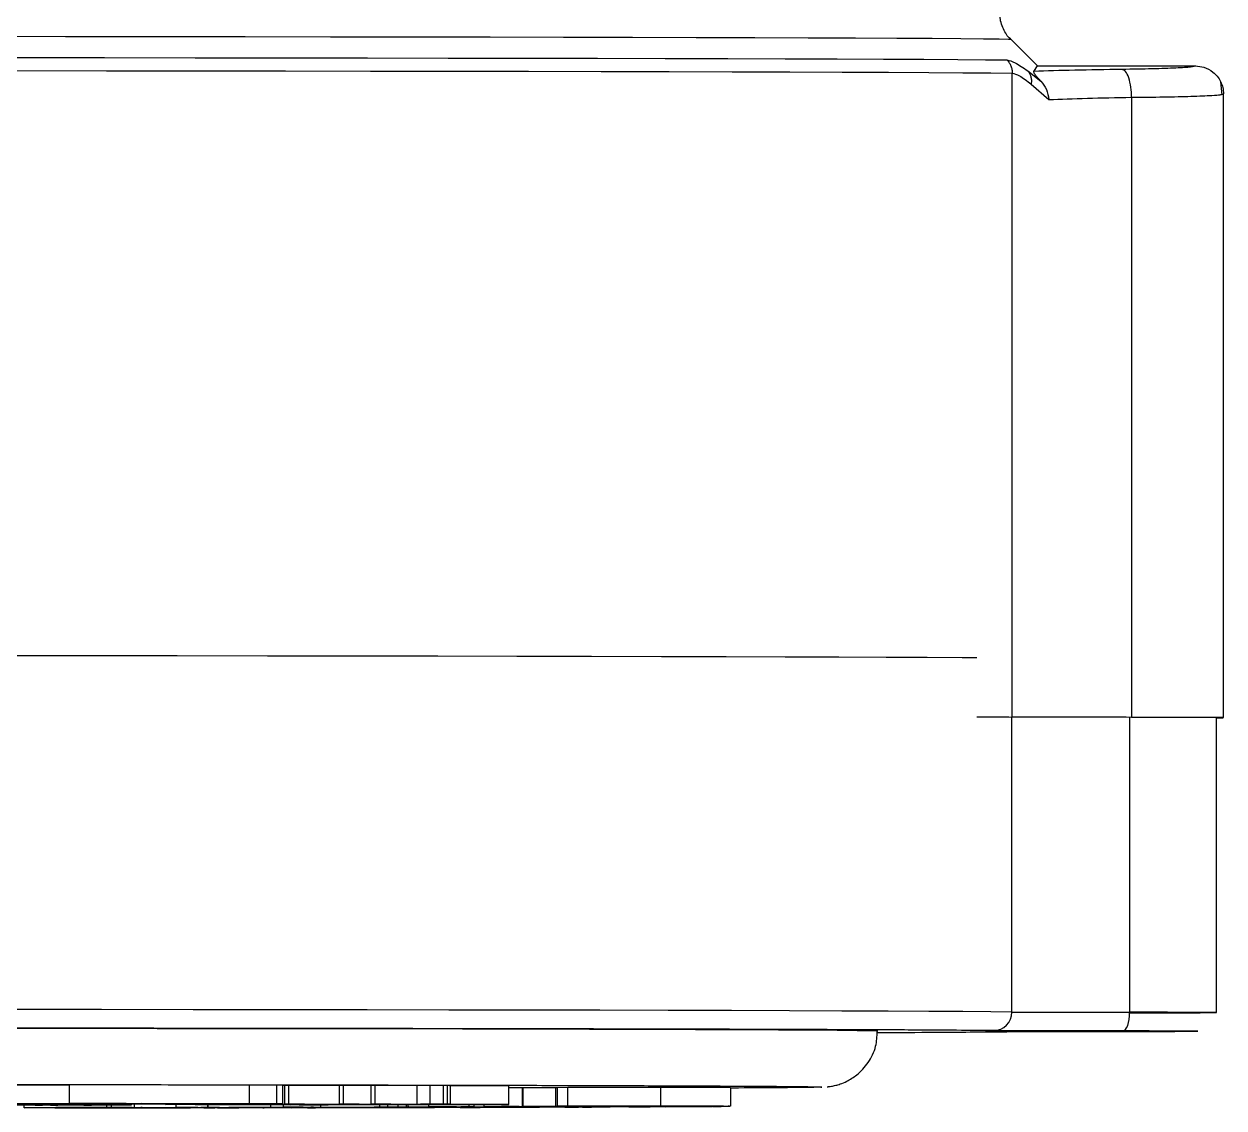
# Model space of a CAD drawing. Header units: millimetres. Extents: x 1852 to 4288, y 681 to 2404.
# Drawn here: x 2928.6 to 2993.1, y 883.9 to 942.2 of the extents above; entities that cross this region are included whole.
import ezdxf

# ---------------------------------------------------------------- set-up
doc = ezdxf.new("R2010")
doc.units = ezdxf.units.MM

msp = doc.modelspace()

# ---------------------------------------------------------------- linework, layer by layer
at = {"color": 7, "linetype": 'Continuous', "lineweight": 25}
for p, q in [((2983.027, 939.9), (2981.612, 941.315)), ((2981.68, 904.932), (2981.68, 939.518)), ((2982.512, 939.632), (2983.215, 939.087)), ((2982.839, 939.607), (2983.026, 939.901)), ((2983.026, 939.901), (2991.526, 939.901)), ((2982.702, 938.985), (2982.694, 938.926)), ((2982.694, 938.926), (2983.645, 938.095)), ((2992.947, 938.352), (2992.883, 939.042)), ((2988.091, 938.218), (2988.091, 904.916)), ((2992.912, 938.374), (2993.026, 938.4)), ((2993.026, 904.901), (2993.026, 938.404)), ((2981.658, 889.089), (2981.658, 904.932)), ((2987.981, 904.916), (2987.981, 889.073)), ((2992.649, 889.059), (2992.649, 904.901)), ((2931.027, 885.16), (2926.959, 885.167)), ((2931.038, 885.16), (2931.027, 885.16)), ((2931.027, 884.16), (2931.027, 885.16)), ((2940.7, 885.16), (2931.038, 885.175)), ((2931.038, 884.175), (2931.038, 885.175)), ((2942.159, 885.161), (2940.7, 885.16)), ((2940.7, 884.16), (2940.7, 885.16)), ((2942.493, 885.157), (2942.159, 885.161)), ((2942.159, 884.161), (2942.159, 885.161)), ((2942.493, 884.157), (2942.493, 885.157)), ((2942.605, 885.133), (2942.493, 885.133)), ((2942.81, 885.137), (2942.605, 885.135)), ((2942.605, 884.135), (2942.605, 885.135)), ((2945.541, 885.127), (2942.81, 885.137)), ((2942.81, 884.137), (2942.81, 885.137)), ((2945.746, 885.138), (2945.541, 885.136)), ((2945.541, 884.136), (2945.541, 885.136)), ((2947.244, 885.132), (2945.746, 885.138)), ((2945.746, 884.138), (2945.746, 885.138)), ((2947.449, 885.142), (2947.244, 885.14)), ((2947.244, 884.14), (2947.244, 885.14)), ((2949.702, 885.134), (2947.449, 885.142)), ((2947.449, 884.142), (2947.449, 885.142)), ((2949.702, 884.134), (2949.702, 885.134)), ((2950.385, 885.135), (2950.385, 884.135)), ((2951.338, 885.139), (2951.125, 885.139)), ((2951.125, 884.139), (2951.125, 885.139)), ((2951.338, 884.139), (2951.338, 885.139)), ((2951.495, 884.136), (2951.495, 885.136)), ((2954.628, 884.129), (2954.628, 885.129)), ((2955.345, 885.012), (2954.628, 885.008)), ((2955.404, 885.011), (2955.345, 885.012)), ((2955.345, 885.012), (2955.345, 884.012)), ((2957.159, 885.022), (2955.404, 885.012)), ((2955.404, 884.012), (2955.404, 885.012)), ((2957.251, 885.022), (2957.159, 885.022)), ((2957.159, 884.022), (2957.159, 885.022)), ((2957.804, 885.028), (2957.251, 885.023)), ((2957.251, 884.023), (2957.251, 885.023)), ((2957.804, 884.028), (2957.804, 885.028)), ((2962.791, 884.033), (2962.791, 885.033)), ((2966.554, 884.026), (2966.554, 885.026)), ((2971.397, 885.061), (2971.449, 885.059)), ((2926.959, 884.167), (2931.027, 884.16)), ((2930.783, 884.16), (2928.58, 884.163)), ((2928.59, 883.95), (2928.59, 884.089)), ((2928.59, 883.95), (2933.026, 883.956)), ((2928.744, 883.95), (2928.59, 883.95)), ((2928.971, 883.95), (2928.744, 883.95)), ((2929.191, 884.102), (2929.191, 884.101)), ((2929.349, 884.101), (2929.191, 884.101)), ((2929.191, 884.101), (2929.191, 884.101)), ((2929.191, 884.101), (2930.691, 884.101)), ((2929.191, 884.092), (2929.191, 884.101)), ((2929.191, 884.091), (2929.191, 884.092)), ((2929.191, 884.092), (2929.349, 884.092)), ((2930.402, 884.091), (2929.191, 884.091)), ((2929.349, 884.092), (2929.349, 884.101)), ((2933.23, 883.936), (2929.582, 883.95)), ((2929.586, 884.092), (2929.586, 884.1)), ((2930.007, 884.097), (2930.007, 884.1)), ((2930.586, 884.097), (2930.007, 884.097)), ((2930.612, 884.096), (2930.007, 884.096)), ((2930.007, 884.096), (2930.007, 884.092)), ((2930.164, 884.138), (2930.164, 884.161)), ((2931.369, 884.138), (2930.164, 884.138)), ((2930.244, 884.101), (2930.534, 884.101)), ((2930.244, 884.092), (2930.244, 884.096)), ((2930.244, 884.092), (2930.402, 884.092)), ((2930.306, 883.951), (2931.888, 883.945)), ((2930.402, 884.092), (2930.402, 884.096)), ((2930.402, 884.092), (2930.402, 884.091)), ((2931.778, 883.953), (2930.51, 883.952)), ((2930.586, 884.103), (2930.586, 884.097)), ((2931.481, 884.091), (2930.612, 884.096)), ((2930.691, 884.101), (2930.691, 884.103)), ((2931.007, 884.096), (2931.797, 884.092)), ((2931.027, 884.16), (2934.074, 884.169)), ((2931.182, 884.173), (2931.038, 884.175)), ((2931.038, 884.175), (2940.7, 884.16)), ((2932.218, 884.091), (2931.481, 884.091)), ((2935.135, 884.153), (2931.631, 884.158)), ((2931.797, 884.092), (2931.797, 884.102)), ((2934.921, 884.168), (2931.875, 884.159)), ((2931.875, 884.159), (2935.379, 884.154)), ((2931.888, 883.945), (2933.201, 883.946)), ((2931.955, 884.099), (2931.955, 884.102)), ((2933.354, 883.946), (2932.04, 883.944)), ((2932.04, 883.944), (2933.955, 883.937)), ((2932.06, 884.092), (2932.06, 884.102)), ((2932.06, 884.092), (2932.218, 884.092)), ((2932.218, 884.092), (2932.218, 884.101)), ((2932.218, 884.092), (2932.218, 884.091)), ((2932.291, 884.145), (2932.291, 884.157)), ((2932.291, 884.145), (2935.135, 884.153)), ((2934.074, 884.169), (2932.661, 884.172)), ((2932.756, 883.934), (2932.756, 883.938)), ((2932.756, 883.934), (2933.028, 883.935)), ((2932.909, 883.934), (2932.756, 883.934)), ((2935.982, 884.152), (2932.815, 884.142)), ((2937.526, 883.939), (2932.909, 883.934)), ((2933.026, 883.956), (2933.026, 884.09)), ((2933.026, 883.956), (2934.394, 883.953)), ((2933.028, 883.935), (2933.028, 883.937)), ((2933.292, 883.956), (2933.292, 884.091)), ((2933.292, 883.956), (2934.521, 883.958)), ((2933.475, 883.956), (2933.292, 883.956)), ((2933.398, 883.95), (2933.398, 883.956)), ((2933.55, 883.949), (2933.398, 883.95)), ((2933.398, 883.95), (2933.669, 883.95)), ((2933.73, 883.956), (2933.475, 883.956)), ((2933.669, 883.95), (2935.174, 883.944)), ((2934.394, 883.953), (2934.217, 883.952)), ((2934.356, 884.096), (2934.356, 884.147)), ((2938.727, 883.943), (2934.356, 883.956)), ((2934.394, 883.953), (2934.394, 883.956)), ((2934.521, 883.958), (2934.521, 884.147)), ((2934.521, 883.958), (2941.408, 883.951)), ((2934.567, 883.936), (2935.744, 883.938)), ((2934.902, 883.944), (2934.8, 883.944)), ((2934.939, 883.956), (2934.855, 883.955)), ((2934.855, 883.955), (2938.981, 883.943)), ((2935.174, 883.944), (2934.902, 883.944)), ((2938.425, 884.163), (2934.921, 884.168)), ((2942.716, 883.947), (2934.939, 883.956)), ((2935.174, 883.944), (2935.174, 883.953)), ((2935.379, 884.167), (2935.379, 884.154)), ((2935.379, 884.154), (2938.425, 884.163)), ((2935.744, 883.938), (2935.744, 883.952)), ((2939.938, 884.146), (2935.982, 884.152)), ((2936.189, 884.151), (2936.189, 884.129)), ((2936.189, 884.129), (2936.394, 884.131)), ((2939.272, 884.161), (2936.226, 884.152)), ((2936.226, 884.152), (2938.034, 884.15)), ((2936.394, 884.131), (2936.394, 884.151)), ((2936.394, 884.131), (2937.774, 884.126)), ((2936.752, 883.944), (2936.752, 883.949)), ((2936.752, 883.944), (2937.027, 883.944)), ((2936.768, 883.961), (2936.768, 884.128)), ((2936.768, 883.961), (2938.463, 883.964)), ((2936.951, 883.961), (2936.768, 883.961)), ((2937.29, 883.961), (2936.951, 883.961)), ((2937.027, 883.944), (2937.027, 883.948)), ((2937.027, 883.944), (2937.526, 883.939)), ((2944.508, 884.101), (2937.239, 884.126)), ((2937.526, 883.939), (2937.526, 883.946)), ((2937.774, 884.126), (2937.774, 884.149)), ((2941.493, 883.951), (2937.916, 883.961)), ((2938.034, 884.15), (2938.034, 884.158)), ((2938.034, 884.15), (2939.588, 884.15)), ((2938.17, 883.962), (2942.97, 883.947)), ((2938.272, 883.963), (2938.229, 883.963)), ((2942.322, 884.13), (2938.246, 884.125)), ((2938.246, 884.125), (2939.52, 884.12)), ((2938.251, 883.941), (2938.251, 883.944)), ((2938.251, 883.941), (2938.59, 883.942)), ((2938.436, 883.94), (2938.251, 883.941)), ((2938.465, 883.963), (2938.272, 883.963)), ((2940.131, 883.943), (2938.436, 883.94)), ((2938.463, 883.964), (2938.463, 884.122)), ((2938.463, 883.964), (2938.469, 883.964)), ((2938.469, 884.122), (2938.469, 883.964)), ((2938.469, 883.964), (2941.838, 883.971)), ((2938.59, 883.942), (2938.59, 883.943)), ((2938.981, 883.943), (2938.981, 883.951)), ((2944.105, 883.951), (2939.093, 883.963)), ((2942.493, 884.157), (2939.272, 884.161)), ((2939.52, 884.126), (2939.52, 884.12)), ((2939.52, 884.12), (2943.596, 884.125)), ((2939.588, 884.161), (2939.588, 884.15)), ((2939.588, 884.15), (2939.938, 884.146)), ((2939.607, 883.943), (2939.607, 883.95)), ((2939.607, 883.943), (2939.946, 883.944)), ((2939.709, 883.964), (2941.882, 883.959)), ((2940.853, 883.968), (2939.775, 883.966)), ((2939.938, 884.146), (2939.938, 884.16)), ((2939.946, 883.944), (2939.946, 883.95)), ((2939.946, 883.944), (2940.131, 883.943)), ((2944.066, 884.124), (2939.99, 884.118)), ((2939.99, 884.118), (2941.228, 884.114)), ((2940.131, 883.943), (2940.131, 883.95)), ((2940.7, 884.16), (2942.159, 884.161)), ((2941.228, 884.114), (2945.304, 884.12)), ((2941.228, 884.12), (2941.228, 884.114)), ((2941.408, 883.951), (2941.493, 883.951)), ((2941.408, 883.951), (2941.408, 883.951)), ((2945.777, 884.118), (2941.701, 884.113)), ((2941.701, 884.113), (2942.898, 884.108)), ((2941.838, 883.971), (2941.838, 884.11)), ((2941.838, 883.971), (2943.454, 883.969)), ((2941.882, 883.959), (2942.999, 883.961)), ((2943.209, 883.961), (2942.092, 883.959)), ((2942.092, 883.959), (2944.722, 883.953)), ((2942.159, 884.161), (2942.493, 884.157)), ((2943.596, 884.125), (2942.322, 884.13)), ((2942.515, 884.108), (2942.515, 883.971)), ((2942.515, 883.971), (2944.53, 883.976)), ((2942.742, 883.971), (2942.515, 883.971)), ((2942.605, 884.135), (2942.81, 884.137)), ((2942.7, 884.133), (2942.713, 884.13)), ((2942.713, 884.13), (2947.292, 884.114)), ((2942.97, 883.947), (2942.716, 883.947)), ((2942.954, 883.972), (2942.742, 883.971)), ((2942.81, 884.137), (2946.298, 884.125)), ((2943.03, 883.964), (2942.82, 883.965)), ((2942.82, 883.965), (2943.051, 883.965)), ((2942.898, 884.108), (2946.974, 884.114)), ((2942.898, 884.114), (2942.898, 884.108)), ((2942.97, 883.947), (2942.97, 883.954)), ((2942.999, 883.961), (2942.999, 883.965)), ((2943.051, 883.965), (2945.12, 883.961)), ((2943.454, 883.969), (2943.331, 883.968)), ((2947.092, 884.112), (2943.37, 884.107)), ((2943.37, 884.107), (2943.879, 884.105)), ((2949.017, 883.961), (2943.577, 883.972)), ((2950.015, 884.11), (2943.655, 884.132)), ((2943.808, 883.95), (2943.808, 883.952)), ((2944.018, 883.949), (2943.808, 883.95)), ((2943.808, 883.95), (2944.04, 883.95)), ((2943.879, 884.105), (2943.879, 884.107)), ((2943.879, 884.105), (2944.929, 884.104)), ((2947.948, 883.957), (2944.018, 883.949)), ((2944.04, 883.951), (2944.04, 883.95)), ((2945.304, 884.12), (2944.066, 884.124)), ((2946.614, 883.968), (2944.141, 883.973)), ((2944.156, 883.974), (2944.545, 883.975)), ((2944.929, 884.104), (2944.508, 884.101)), ((2944.53, 883.976), (2944.53, 884.101)), ((2944.889, 883.96), (2944.748, 883.96)), ((2945.12, 883.961), (2944.889, 883.96)), ((2944.929, 884.104), (2944.929, 884.109)), ((2945.12, 883.961), (2945.12, 883.969)), ((2945.35, 883.953), (2945.35, 883.968)), ((2945.35, 883.953), (2946.351, 883.954)), ((2945.541, 884.136), (2945.746, 884.138)), ((2945.746, 884.138), (2948.543, 884.128)), ((2946.974, 884.114), (2945.777, 884.118)), ((2946.298, 884.125), (2948.189, 884.127)), ((2946.351, 883.954), (2946.351, 883.966)), ((2948.189, 884.127), (2946.591, 884.133)), ((2947.395, 883.97), (2946.614, 883.968)), ((2946.742, 883.961), (2946.742, 883.965)), ((2946.742, 883.961), (2947.004, 883.961)), ((2948.697, 884.126), (2946.807, 884.123)), ((2946.807, 884.123), (2949.316, 884.114)), ((2947.657, 883.969), (2946.842, 883.968)), ((2946.842, 883.968), (2949.581, 883.962)), ((2947.004, 883.961), (2947.004, 883.965)), ((2947.004, 883.961), (2947.948, 883.957)), ((2947.834, 884.111), (2947.092, 884.112)), ((2947.244, 884.14), (2947.449, 884.142)), ((2947.292, 884.114), (2947.292, 884.12)), ((2947.292, 884.114), (2948.153, 884.114)), ((2947.449, 884.142), (2949.702, 884.134)), ((2952.095, 883.966), (2947.657, 883.969)), ((2947.676, 884.111), (2947.676, 883.983)), ((2948.153, 884.114), (2947.834, 884.111)), ((2947.948, 883.957), (2947.948, 883.963)), ((2948.126, 883.986), (2948.126, 884.114)), ((2948.494, 883.972), (2948.15, 883.971)), ((2948.15, 883.971), (2952.024, 883.968)), ((2948.153, 884.114), (2948.153, 884.117)), ((2950.256, 884.13), (2948.294, 884.137)), ((2948.543, 884.128), (2948.543, 884.136)), ((2948.543, 884.128), (2950.256, 884.13)), ((2948.691, 883.987), (2948.691, 884.115)), ((2951.569, 884.116), (2948.697, 884.126)), ((2948.791, 883.959), (2948.791, 883.961)), ((2949.02, 883.959), (2948.791, 883.959)), ((2948.791, 883.959), (2949.003, 883.959)), ((2949.003, 883.959), (2949.003, 883.961)), ((2950.646, 883.962), (2949.02, 883.959)), ((2950.765, 884.128), (2949.052, 884.126)), ((2949.052, 884.126), (2950.942, 884.119)), ((2949.126, 883.987), (2949.126, 884.113)), ((2949.222, 883.989), (2949.222, 884.113)), ((2949.222, 883.989), (2951.337, 883.986)), ((2949.316, 884.114), (2949.316, 884.123)), ((2949.316, 884.114), (2950.459, 884.114)), ((2949.581, 883.962), (2949.581, 883.968)), ((2949.884, 884.133), (2951.448, 884.128)), ((2950.459, 884.114), (2950.015, 884.11)), ((2950.205, 883.962), (2950.205, 883.967)), ((2950.205, 883.962), (2950.417, 883.963)), ((2950.336, 883.992), (2950.336, 884.113)), ((2950.336, 883.992), (2952.499, 883.999)), ((2950.601, 883.991), (2950.336, 883.992)), ((2950.417, 883.963), (2950.417, 883.967)), ((2950.417, 883.963), (2950.646, 883.962)), ((2950.459, 884.114), (2950.459, 884.119)), ((2951.224, 883.994), (2950.601, 883.991)), ((2950.602, 883.976), (2950.602, 883.991)), ((2950.646, 883.962), (2950.646, 883.967)), ((2953.963, 884.117), (2950.765, 884.128)), ((2950.942, 884.119), (2950.942, 884.128)), ((2950.942, 884.119), (2951.993, 884.119)), ((2951.125, 884.139), (2951.338, 884.139)), ((2951.337, 883.986), (2951.232, 883.986)), ((2951.993, 884.119), (2951.569, 884.116)), ((2951.592, 884.127), (2953.264, 884.121)), ((2958.157, 883.986), (2951.821, 883.994)), ((2951.993, 884.119), (2951.993, 884.124)), ((2953.085, 883.968), (2952.095, 883.966)), ((2952.765, 883.999), (2952.142, 883.997)), ((2952.254, 883.995), (2952.254, 883.997)), ((2952.254, 883.995), (2958.59, 883.987)), ((2952.435, 883.98), (2952.435, 883.993)), ((2952.435, 883.98), (2954.002, 883.984)), ((2952.684, 883.979), (2952.435, 883.98)), ((2952.499, 883.999), (2952.499, 884.122)), ((2952.499, 883.999), (2952.765, 883.999)), ((2952.644, 883.968), (2952.856, 883.968)), ((2952.873, 883.98), (2952.684, 883.979)), ((2952.765, 883.999), (2952.765, 884.121)), ((2952.856, 883.968), (2953.085, 883.968)), ((2953.264, 884.121), (2954.41, 884.121)), ((2953.309, 884.002), (2953.309, 884.119)), ((2953.309, 884.002), (2955.345, 884.012)), ((2954.63, 884), (2953.309, 884.002)), ((2955.154, 883.978), (2953.745, 883.98)), ((2954.41, 884.121), (2953.963, 884.117)), ((2954.002, 883.984), (2954.002, 883.991)), ((2954.002, 883.984), (2954.25, 883.984)), ((2954.25, 883.984), (2954.094, 883.983)), ((2954.206, 883.982), (2954.206, 883.984)), ((2954.206, 883.982), (2956.277, 883.978)), ((2954.25, 883.984), (2954.25, 883.991)), ((2954.303, 884.002), (2954.856, 884)), ((2955.179, 884.009), (2954.397, 884.006)), ((2954.628, 884.129), (2954.587, 884.125)), ((2954.856, 884), (2954.63, 884)), ((2954.856, 884), (2954.856, 884.008)), ((2955.115, 883.974), (2955.115, 883.978)), ((2960.916, 883.993), (2955.179, 884.009)), ((2955.345, 884.012), (2961.084, 883.995)), ((2955.404, 884.012), (2957.159, 884.022)), ((2955.697, 884.012), (2955.404, 884.012)), ((2955.787, 884.012), (2955.697, 884.012)), ((2955.847, 883.977), (2955.841, 883.977)), ((2956.277, 883.978), (2956.277, 883.988)), ((2963.292, 884.007), (2956.338, 884.013)), ((2956.897, 884.019), (2956.396, 884.016)), ((2956.623, 884.014), (2956.623, 884.017)), ((2956.623, 884.014), (2959.638, 884.012)), ((2957.159, 884.022), (2959.01, 884.022)), ((2957.251, 884.023), (2957.804, 884.028)), ((2957.555, 884.023), (2957.251, 884.023)), ((2957.629, 884.023), (2957.555, 884.023)), ((2957.646, 883.982), (2957.646, 883.986)), ((2957.646, 883.982), (2958.268, 883.984)), ((2957.912, 883.982), (2957.646, 883.982)), ((2960.075, 883.989), (2957.912, 883.982)), ((2965.373, 884.02), (2958.143, 884.024)), ((2958.268, 883.984), (2958.371, 883.985)), ((2958.341, 884.026), (2965.571, 884.022)), ((2958.59, 883.987), (2958.59, 883.999)), ((2959.01, 884.022), (2959.01, 884.024)), ((2959.01, 884.022), (2959.016, 884.021)), ((2959.016, 884.021), (2959.016, 884.024)), ((2959.187, 883.988), (2959.187, 883.998)), ((2959.187, 883.988), (2959.809, 883.99)), ((2959.233, 884.018), (2959.233, 884.024)), ((2959.233, 884.018), (2959.341, 884.019)), ((2959.524, 884.018), (2959.233, 884.018)), ((2959.341, 884.019), (2959.341, 884.024)), ((2959.341, 884.019), (2962.21, 884.016)), ((2959.638, 884.012), (2960.158, 884.015)), ((2959.809, 883.99), (2959.809, 883.996)), ((2959.809, 883.99), (2960.075, 883.989)), ((2960.451, 884.015), (2959.931, 884.012)), ((2959.931, 884.012), (2963.577, 884.009)), ((2960.075, 883.989), (2960.075, 883.995)), ((2963.066, 884.002), (2960.916, 883.993)), ((2961.084, 883.995), (2961.084, 884.009)), ((2961.084, 883.995), (2962.047, 883.999)), ((2961.309, 884.005), (2961.309, 884.009)), ((2961.309, 884.005), (2961.49, 884.005)), ((2961.49, 884.005), (2961.49, 884.009)), ((2961.49, 884.005), (2963.066, 884.002)), ((2962.102, 884.016), (2961.907, 884.016)), ((2962.21, 884.016), (2962.102, 884.016)), ((2962.21, 884.016), (2962.21, 884.022)), ((2963.066, 884.002), (2963.066, 884.007)), ((2963.412, 884.005), (2963.52, 884.006)), ((2963.705, 884.005), (2963.412, 884.005)), ((2963.577, 884.009), (2963.577, 884.021)), ((2963.643, 884.018), (2963.643, 884.021)), ((2963.643, 884.018), (2963.83, 884.018)), ((2965.531, 884.016), (2963.705, 884.005)), ((2963.83, 884.018), (2963.83, 884.021)), ((2963.83, 884.018), (2965.531, 884.016)), ((2964.128, 884.01), (2964.128, 884.021)), ((2964.128, 884.01), (2964.593, 884.012)), ((2965.885, 884.018), (2965.581, 884.019)), ((2965.581, 884.019), (2965.667, 884.019)), ((2966.415, 884.023), (2965.885, 884.018)), ((2966.482, 884.024), (2966.415, 884.023))]:
    msp.add_line(p, q, dxfattribs=at)
at = {"color": 7, "linetype": 'Continuous', "lineweight": 25, "flags": 128}
for points in [[(2981.612, 941.315), (2981.473, 941.325), (2980.977, 941.336), (2980.125, 941.347), (2978.92, 941.359), (2977.368, 941.369), (2975.476, 941.38), (2973.253, 941.39), (2970.709, 941.4), (2967.854, 941.41), (2964.704, 941.419), (2961.271, 941.428), (2957.572, 941.436), (2953.624, 941.443), (2949.444, 941.451), (2945.051, 941.457), (2940.467, 941.463), (2935.711, 941.468), (2930.806, 941.472), (2925.774, 941.476)], [(2917.591, 940.361), (2922.793, 940.359), (2927.907, 940.356), (2932.91, 940.352), (2937.779, 940.347), (2942.493, 940.342), (2947.031, 940.336), (2951.372, 940.329), (2955.497, 940.322), (2959.388, 940.314), (2963.027, 940.306), (2966.398, 940.297), (2969.486, 940.288), (2972.277, 940.278), (2974.759, 940.268), (2976.92, 940.258), (2978.751, 940.247), (2980.244, 940.236), (2981.392, 940.225)], [(2917.644, 939.655), (2922.866, 939.652), (2927.998, 939.649), (2933.02, 939.645), (2937.907, 939.64), (2942.638, 939.635), (2947.193, 939.629), (2951.55, 939.622), (2955.69, 939.615), (2959.595, 939.607), (2963.248, 939.599), (2966.631, 939.59), (2969.73, 939.581), (2972.531, 939.571), (2975.022, 939.561), (2977.191, 939.551), (2979.029, 939.54), (2980.528, 939.529), (2981.68, 939.518)], [(2979.776, 908.106), (2978.984, 908.112), (2977.114, 908.123), (2974.9, 908.133), (2972.353, 908.144), (2969.483, 908.154), (2966.304, 908.163), (2962.831, 908.172), (2959.08, 908.18), (2955.069, 908.188), (2950.816, 908.196), (2946.341, 908.202), (2941.664, 908.208), (2936.808, 908.214), (2931.795, 908.218), (2926.648, 908.222)], [(2981.658, 889.089), (2980.518, 889.1), (2979.027, 889.112), (2977.191, 889.122), (2975.02, 889.133), (2972.522, 889.143), (2969.71, 889.153), (2966.595, 889.162), (2963.193, 889.171), (2959.518, 889.18), (2955.587, 889.187), (2951.417, 889.195), (2947.029, 889.201), (2942.441, 889.207), (2937.674, 889.213), (2932.75, 889.217), (2927.691, 889.221), (2922.521, 889.224), (2917.262, 889.227)], [(2987.629, 888.071), (2987.698, 888.091), (2987.764, 888.148), (2987.824, 888.241), (2987.878, 888.365), (2987.921, 888.517), (2987.954, 888.69), (2987.974, 888.878), (2987.981, 889.073)], [(2974.449, 888.059), (2974.405, 888.064), (2974.049, 888.075), (2973.338, 888.085), (2972.277, 888.096), (2970.871, 888.106), (2969.127, 888.117), (2967.052, 888.126), (2964.658, 888.136), (2961.957, 888.145), (2958.962, 888.154), (2955.688, 888.162), (2952.151, 888.17), (2948.369, 888.177), (2944.361, 888.183), (2940.146, 888.189), (2935.746, 888.194), (2931.183, 888.199), (2926.479, 888.203)], [(2990.649, 888.059), (2990.472, 888.056), (2989.952, 888.053), (2989.126, 888.051), (2988.049, 888.049), (2986.795, 888.048), (2985.449, 888.048), (2984.103, 888.048), (2982.849, 888.049), (2981.772, 888.051), (2980.946, 888.053), (2980.426, 888.056), (2980.249, 888.059), (2980.426, 888.062), (2980.946, 888.064), (2981.772, 888.067), (2982.849, 888.068), (2984.103, 888.069), (2985.449, 888.07), (2986.795, 888.069), (2988.049, 888.068), (2989.126, 888.067), (2989.952, 888.064), (2990.472, 888.062), (2990.649, 888.059)], [(2980.674, 888.028), (2980.866, 888.048), (2980.935, 888.064)], [(2987.704, 888.069), (2987.698, 888.065), (2987.629, 888.046)], [(2926.772, 884.096), (2926.957, 884.099), (2927.496, 884.101), (2928.335, 884.103), (2929.392, 884.104), (2930.564, 884.104), (2931.736, 884.104), (2932.793, 884.103), (2933.632, 884.101), (2934.171, 884.099), (2934.356, 884.096), (2934.171, 884.094), (2933.632, 884.091), (2932.793, 884.09), (2931.736, 884.088), (2930.564, 884.088), (2929.392, 884.088), (2928.335, 884.09), (2927.496, 884.091), (2926.957, 884.094), (2926.772, 884.096)], [(2927.593, 884.096), (2927.772, 884.098), (2928.288, 884.1), (2929.078, 884.102), (2930.048, 884.102), (2931.08, 884.102), (2932.05, 884.102), (2932.84, 884.1), (2933.356, 884.098), (2933.535, 884.096), (2933.356, 884.094), (2932.84, 884.092), (2932.05, 884.091), (2931.08, 884.09), (2930.048, 884.09), (2929.078, 884.091), (2928.288, 884.092), (2927.772, 884.094), (2927.593, 884.096)]]:
    msp.add_lwpolyline(points, dxfattribs=at)
at = {"color": 7, "linetype": 'Continuous', "lineweight": 25}
for centre, radius, start, end in [((2980.666, 889.081), 0.992, 270.49558, 0.45811), ((2987.488, 1931.411), 1042.338, 269.679528, 270.027064), ((2988.763, 386.329), 502.745, 89.55713, 90.08916), ((2988.986, 1319.473), 430.43, 269.86614, 270.48756)]:
    msp.add_arc(centre, radius, start, end, dxfattribs=at)
for points, knots in [([(2981.594, 941.338), (2981.588, 941.343), (2981.415, 941.479), (2981.191, 941.903), (2980.998, 942.39), (2981.042, 942.673), (2981.049, 942.718)], [0, 0, 0, 0, 0.017313, 0.441285, 0.909661, 1, 1, 1, 1]), ([(2981.392, 940.225), (2981.521, 940.197), (2981.78, 940.14), (2982.268, 939.802), (2982.512, 939.632)], [0, 0, 0, 0, 0.499286, 1, 1, 1, 1]), ([(2981.68, 939.518), (2981.794, 939.49), (2982.029, 939.434), (2982.469, 939.098), (2982.694, 938.926)], [0, 0, 0, 0, 0.48849, 1, 1, 1, 1]), ([(2982.512, 939.632), (2982.545, 939.589), (2982.613, 939.502), (2982.677, 939.342), (2982.711, 939.168), (2982.705, 939.046), (2982.702, 938.985)], [0, 0, 0, 0, 0.2473909, 0.4997222, 0.7521965, 1, 1, 1, 1]), ([(2983.215, 939.087), (2983.175, 939.128), (2983.097, 939.209), (2983.001, 939.317), (2982.927, 939.406), (2982.858, 939.502), (2982.818, 939.581), (2982.832, 939.598), (2982.839, 939.607)], [0, 0, 0, 0, 0.111673, 0.222473, 0.333752, 0.456252, 0.712674, 1, 1, 1, 1]), ([(2987.578, 939.714), (2986.699, 939.702), (2984.912, 939.676), (2983.537, 939.631), (2982.839, 939.607)], [0, 0, 0, 0, 0.492155, 1, 1, 1, 1]), ([(2991.526, 939.901), (2991.477, 939.881), (2991.378, 939.84), (2990.526, 939.785), (2989.259, 939.74), (2988.139, 939.723), (2987.578, 939.714)], [0, 0, 0, 0, 0.249914, 0.499831, 0.749722, 1, 1, 1, 1]), ([(2988.091, 938.218), (2988.083, 938.403), (2988.064, 938.787), (2987.944, 939.285), (2987.774, 939.635), (2987.642, 939.688), (2987.578, 939.714)], [0, 0, 0, 0, 0.240153, 0.499483, 0.759101, 1, 1, 1, 1]), ([(2991.526, 939.901), (2991.674, 939.888), (2992.01, 939.859), (2992.41, 939.639), (2992.701, 939.352), (2992.883, 939.068), (2993.004, 938.744), (2993.019, 938.514), (2993.026, 938.4)], [0, 0, 0, 0, 0.18848, 0.427214, 0.563621, 0.707356, 0.854328, 1, 1, 1, 1]), ([(2983.215, 939.087), (2983.329, 938.944), (2983.56, 938.654), (2983.616, 938.283), (2983.645, 938.095)], [0, 0, 0, 0, 0.494817, 1, 1, 1, 1]), ([(2983.645, 938.095), (2984.296, 938.123), (2985.556, 938.175), (2987.265, 938.204), (2988.091, 938.218)], [0, 0, 0, 0, 0.516726, 1, 1, 1, 1]), ([(2988.091, 938.218), (2988.679, 938.225), (2989.875, 938.239), (2991.377, 938.274), (2992.345, 938.316), (2992.836, 938.351), (2992.894, 938.368), (2992.912, 938.374)], [0, 0, 0, 0, 0.237543, 0.482876, 0.745623, 0.921738, 1, 1, 1, 1]), ([(2979.768, 904.949), (2979.786, 904.949), (2980.683, 904.943), (2981.186, 904.938), (2981.68, 904.932)], [0, 0, 0, 0, 0.019707, 1, 1, 1, 1]), ([(2992.649, 904.896), (2992.659, 904.896), (2993.009, 904.897), (2993.097, 904.901), (2992.805, 904.906), (2991.76, 904.91), (2990.175, 904.914), (2988.786, 904.915), (2988.091, 904.916)], [0, 0, 0, 0, 0.005941, 0.204753, 0.403564, 0.602376, 0.801188, 1, 1, 1, 1]), ([(2980.674, 888.089), (2980.148, 888.094), (2979.086, 888.105), (2976.547, 888.121), (2973.278, 888.136), (2969.215, 888.151), (2964.403, 888.165), (2958.911, 888.178), (2952.817, 888.19), (2946.214, 888.2), (2939.235, 888.209), (2931.993, 888.216), (2924.616, 888.221), (2919.579, 888.224), (2917.083, 888.225)], [0, 0, 0, 0, 0.079959, 0.161371, 0.244142, 0.328893, 0.414217, 0.5, 0.585778, 0.671102, 0.755858, 0.838624, 0.920039, 1, 1, 1, 1]), ([(2971.725, 885.071), (2971.739, 885.072), (2971.773, 885.074), (2971.924, 885.093), (2972.168, 885.142), (2972.464, 885.229), (2972.862, 885.395), (2973.411, 885.743), (2973.981, 886.368), (2974.384, 887.184), (2974.413, 887.775), (2974.426, 888.042)], [0, 0, 0, 0, 0.069689, 0.159202, 0.228526, 0.284853, 0.360929, 0.487702, 0.660291, 0.846257, 1, 1, 1, 1]), ([(2974.42, 887.987), (2975.12, 887.99), (2976.93, 887.999), (2979.069, 888.012), (2980.143, 888.023), (2980.674, 888.028)], [0, 0, 0, 0, 0.241773, 0.624302, 1, 1, 1, 1]), ([(2987.629, 888.071), (2986.782, 888.072), (2985.06, 888.074), (2982.968, 888.078), (2981.383, 888.083), (2980.908, 888.087), (2980.674, 888.089)], [0, 0, 0, 0, 0.245796, 0.5, 0.754204, 1, 1, 1, 1]), ([(2980.674, 888.028), (2980.908, 888.03), (2981.383, 888.034), (2982.968, 888.039), (2985.06, 888.044), (2986.782, 888.045), (2987.629, 888.046)], [0, 0, 0, 0, 0.2457963, 0.5, 0.7542037, 1, 1, 1, 1]), ([(2991.649, 888.059), (2991.597, 888.06), (2991.489, 888.063), (2990.619, 888.066), (2989.318, 888.069), (2988.183, 888.07), (2987.629, 888.071)], [0, 0, 0, 0, 0.244178, 0.5, 0.755822, 1, 1, 1, 1]), ([(2987.629, 888.046), (2988.183, 888.047), (2989.318, 888.048), (2990.619, 888.051), (2991.489, 888.055), (2991.597, 888.057), (2991.649, 888.059)], [0, 0, 0, 0, 0.244178, 0.5, 0.755822, 1, 1, 1, 1]), ([(2834.504, 885.061), (2834.551, 885.065), (2834.658, 885.073), (2835.528, 885.086), (2837.008, 885.099), (2839.184, 885.113), (2842.014, 885.126), (2845.528, 885.139), (2849.682, 885.151), (2854.426, 885.162), (2859.687, 885.173), (2865.379, 885.181), (2871.402, 885.189), (2877.625, 885.195), (2883.99, 885.2), (2890.343, 885.203), (2896.682, 885.205), (2902.949, 885.205), (2909.216, 885.205), (2915.555, 885.203), (2921.908, 885.2), (2928.273, 885.195), (2934.496, 885.189), (2940.519, 885.181), (2946.211, 885.173), (2951.472, 885.162), (2956.216, 885.151), (2960.37, 885.139), (2963.884, 885.126), (2966.714, 885.113), (2968.89, 885.099), (2970.371, 885.086), (2971.242, 885.073), (2971.349, 885.065), (2971.397, 885.061)], [0, 0, 0, 0, 0.023828, 0.053273, 0.084485, 0.115699, 0.147957, 0.180726, 0.213842, 0.247136, 0.28043, 0.313546, 0.346314, 0.378573, 0.409785, 0.440999, 0.470442, 0.499888, 0.529332, 0.558778, 0.58999, 0.621203, 0.653462, 0.68623, 0.719347, 0.752641, 0.785934, 0.819051, 0.851819, 0.884078, 0.915289, 0.946503, 0.975948, 1, 1, 1, 1]), ([(2950.385, 885.135), (2950.265, 885.135), (2950.086, 885.135), (2949.858, 885.134), (2949.754, 885.134), (2949.702, 885.134)], [0, 0, 0, 0, 0.498826, 0.749076, 1, 1, 1, 1]), ([(2951.125, 885.139), (2951.078, 885.139), (2950.986, 885.138), (2950.787, 885.137), (2950.545, 885.136), (2950.385, 885.135)], [0, 0, 0, 0, 0.251433, 0.502936, 1, 1, 1, 1]), ([(2951.459, 885.136), (2951.463, 885.136), (2951.471, 885.138), (2951.386, 885.139), (2951.338, 885.139)], [0, 0, 0, 0, 0.431539, 1, 1, 1, 1]), ([(2954.628, 885.129), (2954.311, 885.129), (2953.677, 885.128), (2952.608, 885.128), (2951.862, 885.128), (2951.448, 885.128)], [0, 0, 0, 0, 0.307787, 0.615394, 1, 1, 1, 1]), ([(2962.791, 885.033), (2962.125, 885.033), (2961.097, 885.034), (2959.693, 885.033), (2958.774, 885.032), (2958.114, 885.03), (2957.908, 885.029), (2957.804, 885.028)], [0, 0, 0, 0, 0.3203787, 0.4942376, 0.6691493, 0.8330428, 1, 1, 1, 1]), ([(2966.529, 885.026), (2966.535, 885.026), (2966.578, 885.027), (2966.331, 885.028), (2965.738, 885.03), (2964.523, 885.032), (2963.453, 885.033), (2962.791, 885.033)], [0, 0, 0, 0, 0.030225, 0.211144, 0.392436, 0.624543, 1, 1, 1, 1]), ([(2971.449, 885.059), (2971.393, 885.054), (2971.282, 885.045), (2970.386, 885.032), (2968.844, 885.018), (2967.531, 885.009), (2966.583, 885.004), (2966.554, 885.004)], [0, 0, 0, 0, 0.2407893, 0.4815888, 0.73683, 0.9920914, 1, 1, 1, 1]), ([(2922.069, 884.151), (2922.738, 884.151), (2923.99, 884.151), (2925.806, 884.152), (2927.849, 884.153), (2929.506, 884.156), (2930.456, 884.159), (2930.783, 884.16)], [0, 0, 0, 0, 0.198997, 0.37265, 0.545625, 0.843257, 1, 1, 1, 1]), ([(2931.631, 884.158), (2931.208, 884.157), (2930.142, 884.154), (2927.919, 884.151), (2924.978, 884.15), (2923.069, 884.15), (2922.117, 884.15)], [0, 0, 0, 0, 0.185716, 0.467958, 0.734859, 1, 1, 1, 1]), ([(2929.582, 883.95), (2929.551, 883.95), (2929.501, 883.95), (2929.391, 883.95), (2929.281, 883.95), (2929.133, 883.95), (2929.034, 883.95), (2928.971, 883.95)], [0, 0, 0, 0, 0.23968, 0.390629, 0.542071, 0.705503, 1, 1, 1, 1]), ([(2929.586, 884.1), (2929.585, 884.1), (2929.582, 884.1), (2929.552, 884.101), (2929.513, 884.101), (2929.444, 884.101), (2929.388, 884.101), (2929.349, 884.101)], [0, 0, 0, 0, 0.250411, 0.398556, 0.54744, 0.686236, 1, 1, 1, 1]), ([(2929.349, 884.092), (2929.394, 884.092), (2929.458, 884.092), (2929.529, 884.092), (2929.566, 884.092), (2929.584, 884.092), (2929.586, 884.092), (2929.586, 884.092)], [0, 0, 0, 0, 0.364031, 0.510061, 0.655864, 0.843841, 1, 1, 1, 1]), ([(2930.007, 884.1), (2930.009, 884.1), (2930.012, 884.1), (2930.043, 884.101), (2930.093, 884.101), (2930.162, 884.101), (2930.217, 884.101), (2930.244, 884.101)], [0, 0, 0, 0, 0.222894, 0.384836, 0.547319, 0.773072, 1, 1, 1, 1]), ([(2930.007, 884.092), (2930.009, 884.092), (2930.012, 884.092), (2930.041, 884.092), (2930.089, 884.092), (2930.159, 884.092), (2930.214, 884.092), (2930.244, 884.092)], [0, 0, 0, 0, 0.210223, 0.375759, 0.542534, 0.746796, 1, 1, 1, 1]), ([(2930.164, 884.138), (2930.367, 884.139), (2930.774, 884.14), (2931.33, 884.142), (2931.836, 884.143), (2932.14, 884.144), (2932.291, 884.145)], [0, 0, 0, 0, 0.281624, 0.563251, 0.781619, 1, 1, 1, 1]), ([(2930.51, 883.952), (2930.45, 883.952), (2930.352, 883.952), (2930.268, 883.951), (2930.235, 883.951), (2930.249, 883.951), (2930.286, 883.951), (2930.306, 883.951)], [0, 0, 0, 0, 0.300073, 0.489629, 0.647488, 0.805846, 1, 1, 1, 1]), ([(2930.534, 884.101), (2930.675, 884.101), (2930.902, 884.101), (2931.187, 884.1), (2931.373, 884.1), (2931.491, 884.099), (2931.502, 884.099), (2931.507, 884.099)], [0, 0, 0, 0, 0.272358, 0.434918, 0.598303, 0.790426, 1, 1, 1, 1]), ([(2931.507, 884.099), (2931.496, 884.098), (2931.48, 884.098), (2931.285, 884.097), (2931.066, 884.097), (2930.824, 884.097), (2930.657, 884.097), (2930.586, 884.097)], [0, 0, 0, 0, 0.330883, 0.501179, 0.670916, 0.859688, 1, 1, 1, 1]), ([(2930.691, 884.101), (2930.88, 884.101), (2931.184, 884.101), (2931.552, 884.101), (2931.781, 884.1), (2931.931, 884.1), (2931.946, 884.099), (2931.955, 884.099)], [0, 0, 0, 0, 0.3001846, 0.4844442, 0.6359343, 0.7877448, 1, 1, 1, 1]), ([(2931.955, 884.099), (2931.945, 884.099), (2931.929, 884.098), (2931.758, 884.097), (2931.495, 884.097), (2931.232, 884.096), (2931.055, 884.096), (2931.007, 884.096)], [0, 0, 0, 0, 0.267946, 0.469277, 0.670405, 0.911995, 1, 1, 1, 1]), ([(2932.661, 884.172), (2932.524, 884.172), (2932.25, 884.172), (2931.761, 884.173), (2931.394, 884.173), (2931.182, 884.173)], [0, 0, 0, 0, 0.295972, 0.59215, 1, 1, 1, 1]), ([(2932.815, 884.142), (2932.622, 884.142), (2932.276, 884.141), (2931.797, 884.139), (2931.512, 884.138), (2931.369, 884.138)], [0, 0, 0, 0, 0.388154, 0.694028, 1, 1, 1, 1]), ([(2934.217, 883.952), (2933.971, 883.953), (2933.477, 883.953), (2932.728, 883.954), (2932.133, 883.954), (2931.87, 883.953), (2931.778, 883.953)], [0, 0, 0, 0, 0.329191, 0.661633, 0.881808, 1, 1, 1, 1]), ([(2931.797, 884.092), (2931.81, 884.092), (2931.837, 884.092), (2931.894, 884.092), (2931.972, 884.092), (2932.029, 884.092), (2932.06, 884.092)], [0, 0, 0, 0, 0.249458, 0.50098, 0.731039, 1, 1, 1, 1]), ([(2933.028, 883.935), (2933.097, 883.935), (2933.198, 883.935), (2933.258, 883.935), (2933.277, 883.935)], [0, 0, 0, 0, 0.687811, 1, 1, 1, 1]), ([(2933.201, 883.946), (2933.32, 883.946), (2933.51, 883.947), (2933.695, 883.947), (2933.763, 883.948), (2933.723, 883.948), (2933.615, 883.949), (2933.55, 883.949)], [0, 0, 0, 0, 0.253965, 0.40631, 0.559769, 0.73662, 1, 1, 1, 1]), ([(2933.303, 883.935), (2933.303, 883.935), (2933.311, 883.935), (2933.293, 883.936), (2933.255, 883.936), (2933.23, 883.936)], [0, 0, 0, 0, 0.006784, 0.3662, 1, 1, 1, 1]), ([(2934.8, 883.944), (2934.678, 883.945), (2934.505, 883.945), (2934.167, 883.946), (2933.904, 883.946), (2933.624, 883.946), (2933.446, 883.946), (2933.354, 883.946)], [0, 0, 0, 0, 0.375008, 0.532176, 0.663237, 0.825783, 1, 1, 1, 1]), ([(2934.356, 883.956), (2934.319, 883.956), (2934.259, 883.956), (2934.144, 883.956), (2934.042, 883.956), (2933.908, 883.956), (2933.807, 883.956), (2933.739, 883.956), (2933.73, 883.956)], [0, 0, 0, 0, 0.239791, 0.395723, 0.528329, 0.660993, 0.950414, 1, 1, 1, 1]), ([(2933.955, 883.937), (2933.987, 883.937), (2934.039, 883.936), (2934.155, 883.936), (2934.284, 883.936), (2934.428, 883.936), (2934.523, 883.936), (2934.567, 883.936)], [0, 0, 0, 0, 0.2422509, 0.3981104, 0.5540249, 0.7912917, 1, 1, 1, 1]), ([(2935.744, 883.938), (2935.957, 883.938), (2936.385, 883.939), (2936.746, 883.94), (2936.867, 883.942), (2936.794, 883.943), (2936.752, 883.944)], [0, 0, 0, 0, 0.2488152, 0.5000632, 0.7136426, 1, 1, 1, 1]), ([(2937.239, 884.126), (2937.149, 884.127), (2936.968, 884.127), (2936.628, 884.128), (2936.35, 884.129), (2936.189, 884.129)], [0, 0, 0, 0, 0.297034, 0.594269, 1, 1, 1, 1]), ([(2937.916, 883.961), (2937.879, 883.961), (2937.819, 883.962), (2937.699, 883.962), (2937.589, 883.962), (2937.445, 883.962), (2937.354, 883.961), (2937.29, 883.961)], [0, 0, 0, 0, 0.239941, 0.39539, 0.551967, 0.684504, 1, 1, 1, 1]), ([(2937.774, 884.126), (2938.341, 884.127), (2939.451, 884.128), (2941.101, 884.131), (2942.167, 884.132), (2942.7, 884.133)], [0, 0, 0, 0, 0.343183, 0.671556, 1, 1, 1, 1]), ([(2938.229, 883.963), (2938.194, 883.963), (2938.128, 883.963), (2938.079, 883.962), (2938.081, 883.962), (2938.115, 883.962), (2938.153, 883.962), (2938.17, 883.962)], [0, 0, 0, 0, 0.256868, 0.47724, 0.662008, 0.845558, 1, 1, 1, 1]), ([(2939.093, 883.963), (2939.048, 883.963), (2938.979, 883.963), (2938.859, 883.963), (2938.755, 883.963), (2938.614, 883.963), (2938.525, 883.963), (2938.465, 883.963)], [0, 0, 0, 0, 0.2536824, 0.4001164, 0.52343, 0.6771969, 1, 1, 1, 1]), ([(2938.59, 883.942), (2938.65, 883.942), (2938.741, 883.942), (2938.793, 883.942), (2938.81, 883.942)], [0, 0, 0, 0, 0.671603, 1, 1, 1, 1]), ([(2938.827, 883.942), (2938.828, 883.942), (2938.836, 883.942), (2938.81, 883.943), (2938.766, 883.943), (2938.731, 883.943), (2938.727, 883.943)], [0, 0, 0, 0, 0.044219, 0.379656, 0.916945, 1, 1, 1, 1]), ([(2938.981, 883.943), (2939.014, 883.943), (2939.073, 883.943), (2939.193, 883.943), (2939.325, 883.943), (2939.469, 883.943), (2939.559, 883.943), (2939.607, 883.943)], [0, 0, 0, 0, 0.215896, 0.3853283, 0.5559542, 0.7640999, 1, 1, 1, 1]), ([(2939.775, 883.966), (2939.719, 883.966), (2939.636, 883.965), (2939.588, 883.965), (2939.593, 883.965), (2939.594, 883.965)], [0, 0, 0, 0, 0.636816, 0.940157, 1, 1, 1, 1]), ([(2939.601, 883.965), (2939.617, 883.965), (2939.643, 883.964), (2939.691, 883.964), (2939.709, 883.964)], [0, 0, 0, 0, 0.614189, 1, 1, 1, 1]), ([(2943.331, 883.968), (2943.065, 883.968), (2942.53, 883.969), (2941.762, 883.969), (2941.183, 883.968), (2940.942, 883.968), (2940.853, 883.968)], [0, 0, 0, 0, 0.3213061, 0.6452902, 0.8696576, 1, 1, 1, 1]), ([(2943.655, 884.132), (2943.565, 884.133), (2943.384, 884.133), (2943.044, 884.134), (2942.766, 884.135), (2942.605, 884.135)], [0, 0, 0, 0, 0.297034, 0.594269, 1, 1, 1, 1]), ([(2943.577, 883.972), (2943.519, 883.972), (2943.435, 883.972), (2943.294, 883.972), (2943.18, 883.972), (2943.064, 883.972), (2942.993, 883.972), (2942.954, 883.972)], [0, 0, 0, 0, 0.300741, 0.442976, 0.585498, 0.770192, 1, 1, 1, 1]), ([(2942.999, 883.961), (2943.096, 883.962), (2943.254, 883.962), (2943.331, 883.962), (2943.361, 883.963)], [0, 0, 0, 0, 0.608426, 1, 1, 1, 1]), ([(2943.371, 883.963), (2943.374, 883.963), (2943.387, 883.963), (2943.278, 883.964), (2943.122, 883.964), (2943.03, 883.964)], [0, 0, 0, 0, 0.107107, 0.469394, 1, 1, 1, 1]), ([(2944.748, 883.96), (2944.605, 883.961), (2944.391, 883.961), (2944.022, 883.961), (2943.739, 883.962), (2943.454, 883.961), (2943.299, 883.961), (2943.209, 883.961)], [0, 0, 0, 0, 0.337772, 0.500301, 0.664443, 0.804956, 1, 1, 1, 1]), ([(2944.141, 883.973), (2944.096, 883.973), (2944.026, 883.973), (2943.993, 883.973), (2944.01, 883.974), (2944.065, 883.974), (2944.13, 883.974), (2944.156, 883.974)], [0, 0, 0, 0, 0.273037, 0.428356, 0.583344, 0.832242, 1, 1, 1, 1]), ([(2944.04, 883.95), (2944.102, 883.95), (2944.191, 883.95), (2944.244, 883.951), (2944.233, 883.951), (2944.184, 883.951), (2944.131, 883.951), (2944.105, 883.951)], [0, 0, 0, 0, 0.358471, 0.509487, 0.66217, 0.836846, 1, 1, 1, 1]), ([(2944.53, 883.976), (2944.818, 883.977), (2945.26, 883.978), (2946.035, 883.978), (2946.656, 883.978), (2947.257, 883.978), (2947.574, 883.977), (2947.749, 883.977)], [0, 0, 0, 0, 0.321782, 0.493409, 0.666308, 0.816214, 1, 1, 1, 1]), ([(2944.545, 883.975), (2944.796, 883.976), (2945.165, 883.976), (2945.823, 883.977), (2946.354, 883.977), (2946.833, 883.976), (2947.105, 883.976), (2947.223, 883.975)], [0, 0, 0, 0, 0.331594, 0.48998, 0.648562, 0.847889, 1, 1, 1, 1]), ([(2944.722, 883.953), (2944.764, 883.952), (2944.834, 883.952), (2944.968, 883.952), (2945.105, 883.952), (2945.237, 883.952), (2945.316, 883.952), (2945.35, 883.953)], [0, 0, 0, 0, 0.244529, 0.408946, 0.573274, 0.814793, 1, 1, 1, 1]), ([(2946.591, 884.133), (2946.501, 884.133), (2946.32, 884.134), (2945.98, 884.135), (2945.701, 884.135), (2945.541, 884.136)], [0, 0, 0, 0, 0.29737, 0.594968, 1, 1, 1, 1]), ([(2946.351, 883.954), (2946.536, 883.955), (2946.879, 883.956), (2946.99, 883.957), (2947.041, 883.957)], [0, 0, 0, 0, 0.540563, 1, 1, 1, 1]), ([(2947.033, 883.958), (2947.034, 883.958), (2947.04, 883.959), (2946.866, 883.96), (2946.742, 883.961)], [0, 0, 0, 0, 0.287101, 1, 1, 1, 1]), ([(2947.223, 883.975), (2947.414, 883.975), (2947.724, 883.974), (2947.948, 883.973), (2947.936, 883.972), (2947.771, 883.971), (2947.53, 883.97), (2947.395, 883.97)], [0, 0, 0, 0, 0.272894, 0.445011, 0.618101, 0.78577, 1, 1, 1, 1]), ([(2948.294, 884.137), (2948.204, 884.137), (2948.023, 884.138), (2947.683, 884.139), (2947.404, 884.139), (2947.244, 884.14)], [0, 0, 0, 0, 0.297034, 0.594269, 1, 1, 1, 1]), ([(2950.037, 883.974), (2949.526, 883.975), (2948.593, 883.977), (2947.868, 883.98), (2947.635, 883.982), (2947.723, 883.984), (2947.992, 883.985), (2948.126, 883.986)], [0, 0, 0, 0, 0.329821, 0.602198, 0.751389, 0.876805, 1, 1, 1, 1]), ([(2947.749, 883.977), (2947.978, 883.976), (2948.358, 883.976), (2948.555, 883.974), (2948.529, 883.974), (2948.524, 883.973)], [0, 0, 0, 0, 0.543092, 0.902457, 1, 1, 1, 1]), ([(2948.126, 883.986), (2948.166, 883.986), (2948.246, 883.986), (2948.432, 883.986), (2948.587, 883.987), (2948.691, 883.987)], [0, 0, 0, 0, 0.250844, 0.502068, 1, 1, 1, 1]), ([(2948.417, 883.985), (2948.333, 883.985), (2948.177, 883.984), (2948.167, 883.983), (2948.4, 883.981), (2949.193, 883.978), (2950.063, 883.977), (2950.602, 883.976)], [0, 0, 0, 0, 0.097711, 0.183041, 0.35825, 0.602223, 1, 1, 1, 1]), ([(2951.232, 883.986), (2950.917, 883.986), (2950.357, 883.986), (2949.578, 883.987), (2948.978, 883.986), (2948.621, 883.986), (2948.464, 883.985), (2948.417, 883.985)], [0, 0, 0, 0, 0.327037, 0.582977, 0.7546195, 0.9267447, 1, 1, 1, 1]), ([(2948.691, 883.987), (2948.729, 883.987), (2948.805, 883.987), (2948.956, 883.987), (2949.058, 883.987), (2949.126, 883.987)], [0, 0, 0, 0, 0.2516063, 0.5032378, 1, 1, 1, 1]), ([(2949.003, 883.959), (2949.055, 883.96), (2949.13, 883.96), (2949.178, 883.96), (2949.168, 883.96), (2949.115, 883.961), (2949.051, 883.961), (2949.017, 883.961)], [0, 0, 0, 0, 0.327317, 0.476421, 0.626546, 0.796314, 1, 1, 1, 1]), ([(2949.126, 883.987), (2949.172, 883.988), (2949.261, 883.988), (2949.272, 883.988), (2949.235, 883.989), (2949.222, 883.989)], [0, 0, 0, 0, 0.406204, 0.795736, 1, 1, 1, 1]), ([(2949.581, 883.962), (2949.619, 883.962), (2949.688, 883.962), (2949.812, 883.962), (2949.945, 883.962), (2950.085, 883.962), (2950.165, 883.962), (2950.205, 883.962)], [0, 0, 0, 0, 0.208612, 0.37176, 0.536244, 0.765787, 1, 1, 1, 1]), ([(2949.702, 884.134), (2949.808, 884.134), (2949.968, 884.134), (2950.203, 884.135), (2950.324, 884.135), (2950.385, 884.135)], [0, 0, 0, 0, 0.498374, 0.749082, 1, 1, 1, 1]), ([(2951.001, 884.133), (2950.873, 884.133), (2950.59, 884.133), (2950.196, 884.133), (2949.961, 884.133), (2949.884, 884.133)], [0, 0, 0, 0, 0.360389, 0.789524, 1, 1, 1, 1]), ([(2955.375, 883.974), (2955.148, 883.973), (2954.748, 883.972), (2953.938, 883.972), (2952.865, 883.972), (2951.488, 883.972), (2950.529, 883.974), (2950.037, 883.974)], [0, 0, 0, 0, 0.169563, 0.297883, 0.425995, 0.705761, 1, 1, 1, 1]), ([(2950.385, 884.135), (2950.492, 884.136), (2950.704, 884.136), (2950.925, 884.138), (2951.053, 884.139), (2951.125, 884.139)], [0, 0, 0, 0, 0.308082, 0.61489, 1, 1, 1, 1]), ([(2950.602, 883.976), (2951.167, 883.975), (2952.012, 883.974), (2953.182, 883.973), (2953.918, 883.973), (2954.485, 883.973), (2954.87, 883.974), (2955.047, 883.974), (2955.115, 883.974)], [0, 0, 0, 0, 0.399545, 0.597137, 0.733747, 0.835099, 0.936852, 1, 1, 1, 1]), ([(2951.487, 884.135), (2951.47, 884.135), (2951.43, 884.134), (2951.218, 884.134), (2951.05, 884.133), (2951.001, 884.133)], [0, 0, 0, 0, 0.357282, 0.813025, 1, 1, 1, 1]), ([(2951.821, 883.994), (2951.768, 883.994), (2951.684, 883.994), (2951.551, 883.994), (2951.439, 883.994), (2951.321, 883.994), (2951.261, 883.994), (2951.224, 883.994)], [0, 0, 0, 0, 0.247687, 0.39562, 0.54446, 0.717172, 1, 1, 1, 1]), ([(2951.338, 884.139), (2951.39, 884.139), (2951.472, 884.138), (2951.476, 884.136), (2951.478, 884.136)], [0, 0, 0, 0, 0.6302091, 1, 1, 1, 1]), ([(2951.448, 884.128), (2951.779, 884.128), (2952.442, 884.128), (2953.514, 884.128), (2954.23, 884.129), (2954.628, 884.129)], [0, 0, 0, 0, 0.30739, 0.614857, 1, 1, 1, 1]), ([(2954.587, 884.125), (2954.473, 884.126), (2953.977, 884.126), (2952.895, 884.127), (2952.01, 884.127), (2951.592, 884.127)], [0, 0, 0, 0, 0.135558, 0.592517, 1, 1, 1, 1]), ([(2952.024, 883.968), (2952.084, 883.968), (2952.206, 883.967), (2952.393, 883.968), (2952.543, 883.968), (2952.615, 883.968), (2952.644, 883.968)], [0, 0, 0, 0, 0.2772639, 0.5575672, 0.817889, 1, 1, 1, 1]), ([(2952.142, 883.997), (2952.105, 883.997), (2952.05, 883.996), (2952.051, 883.996), (2952.098, 883.996), (2952.174, 883.996), (2952.23, 883.996), (2952.254, 883.995)], [0, 0, 0, 0, 0.3520414, 0.5318269, 0.7130337, 0.8778643, 1, 1, 1, 1]), ([(2953.745, 883.98), (2953.673, 883.98), (2953.556, 883.98), (2953.359, 883.981), (2953.198, 883.98), (2953.022, 883.98), (2952.931, 883.98), (2952.873, 883.98)], [0, 0, 0, 0, 0.257237, 0.420431, 0.584481, 0.733875, 1, 1, 1, 1]), ([(2954.094, 883.983), (2954.052, 883.983), (2953.979, 883.983), (2953.954, 883.983), (2953.985, 883.982), (2954.072, 883.982), (2954.159, 883.982), (2954.206, 883.982)], [0, 0, 0, 0, 0.249315, 0.4358137, 0.6227966, 0.7970359, 1, 1, 1, 1]), ([(2954.397, 884.006), (2954.275, 884.005), (2954.146, 884.005), (2954.193, 884.004), (2954.195, 884.004)], [0, 0, 0, 0, 0.946889, 1, 1, 1, 1]), ([(2955.115, 883.974), (2955.225, 883.975), (2955.402, 883.975), (2955.493, 883.976), (2955.461, 883.977), (2955.333, 883.977), (2955.209, 883.978), (2955.154, 883.978)], [0, 0, 0, 0, 0.329126, 0.528564, 0.696809, 0.865433, 1, 1, 1, 1]), ([(2955.833, 883.976), (2955.787, 883.976), (2955.699, 883.975), (2955.481, 883.974), (2955.375, 883.974)], [0, 0, 0, 0, 0.517516, 1, 1, 1, 1]), ([(2956.338, 884.013), (2956.283, 884.013), (2956.193, 884.013), (2956.062, 884.013), (2955.959, 884.013), (2955.859, 884.013), (2955.816, 884.012), (2955.787, 884.012)], [0, 0, 0, 0, 0.238273, 0.386342, 0.535522, 0.694283, 1, 1, 1, 1]), ([(2955.974, 883.978), (2955.942, 883.978), (2955.885, 883.978), (2955.841, 883.977), (2955.843, 883.977), (2955.843, 883.977)], [0, 0, 0, 0, 0.544636, 0.977907, 1, 1, 1, 1]), ([(2956.277, 883.978), (2956.248, 883.978), (2956.191, 883.978), (2956.086, 883.978), (2956.019, 883.978), (2955.979, 883.978), (2955.974, 883.978)], [0, 0, 0, 0, 0.25202, 0.504232, 0.940351, 1, 1, 1, 1]), ([(2956.396, 884.016), (2956.373, 884.016), (2956.344, 884.015), (2956.359, 884.015), (2956.362, 884.015)], [0, 0, 0, 0, 0.809388, 1, 1, 1, 1]), ([(2956.374, 884.015), (2956.386, 884.015), (2956.415, 884.015), (2956.506, 884.015), (2956.584, 884.014), (2956.623, 884.014)], [0, 0, 0, 0, 0.283678, 0.642488, 1, 1, 1, 1]), ([(2959.016, 884.021), (2958.737, 884.021), (2958.178, 884.021), (2957.468, 884.02), (2957.056, 884.019), (2956.938, 884.019), (2956.897, 884.019)], [0, 0, 0, 0, 0.326957, 0.656983, 0.880506, 1, 1, 1, 1]), ([(2958.143, 884.024), (2958.086, 884.024), (2957.994, 884.024), (2957.867, 884.024), (2957.767, 884.024), (2957.678, 884.024), (2957.648, 884.024), (2957.629, 884.023)], [0, 0, 0, 0, 0.2389344, 0.3835198, 0.5293247, 0.7100539, 1, 1, 1, 1]), ([(2957.804, 884.028), (2957.975, 884.029), (2958.259, 884.031), (2959.172, 884.032), (2960.25, 884.033), (2961.51, 884.034), (2962.38, 884.033), (2962.791, 884.033)], [0, 0, 0, 0, 0.247075, 0.411707, 0.576376, 0.799459, 1, 1, 1, 1]), ([(2958.108, 884.028), (2958.086, 884.027), (2958.053, 884.027), (2958.065, 884.027), (2958.069, 884.027)], [0, 0, 0, 0, 0.6911383, 1, 1, 1, 1]), ([(2958.075, 884.027), (2958.087, 884.026), (2958.112, 884.026), (2958.194, 884.026), (2958.28, 884.026), (2958.329, 884.026), (2958.341, 884.026)], [0, 0, 0, 0, 0.307364, 0.616517, 0.904057, 1, 1, 1, 1]), ([(2962.657, 884.031), (2961.999, 884.031), (2961.046, 884.032), (2959.76, 884.031), (2958.95, 884.031), (2958.394, 884.029), (2958.189, 884.028), (2958.119, 884.028), (2958.108, 884.028)], [0, 0, 0, 0, 0.370461, 0.536516, 0.705021, 0.84958, 0.977988, 1, 1, 1, 1]), ([(2958.371, 883.985), (2958.372, 883.985), (2958.376, 883.985), (2958.337, 883.985), (2958.266, 883.986), (2958.196, 883.986), (2958.157, 883.986)], [0, 0, 0, 0, 0.124719, 0.38447, 0.652941, 1, 1, 1, 1]), ([(2958.59, 883.987), (2958.641, 883.987), (2958.726, 883.987), (2958.865, 883.987), (2958.98, 883.987), (2959.095, 883.987), (2959.153, 883.987), (2959.187, 883.988)], [0, 0, 0, 0, 0.239524, 0.40579, 0.571729, 0.750468, 1, 1, 1, 1]), ([(2960.158, 884.015), (2960.199, 884.015), (2960.264, 884.016), (2960.243, 884.016), (2960.124, 884.017), (2959.88, 884.018), (2959.655, 884.018), (2959.524, 884.018)], [0, 0, 0, 0, 0.250694, 0.402945, 0.556475, 0.743783, 1, 1, 1, 1]), ([(2961.907, 884.016), (2961.714, 884.016), (2961.429, 884.016), (2961.032, 884.016), (2960.776, 884.016), (2960.572, 884.015), (2960.495, 884.015), (2960.451, 884.015)], [0, 0, 0, 0, 0.339516, 0.502236, 0.666705, 0.806821, 1, 1, 1, 1]), ([(2962.047, 883.999), (2962.127, 884), (2962.283, 884.001), (2962.137, 884.002), (2961.78, 884.004), (2961.449, 884.004), (2961.309, 884.005)], [0, 0, 0, 0, 0.25104, 0.485737, 0.783075, 1, 1, 1, 1]), ([(2966.145, 884.025), (2966.157, 884.025), (2966.2, 884.026), (2965.894, 884.027), (2965.21, 884.029), (2964.058, 884.03), (2963.145, 884.031), (2962.657, 884.031)], [0, 0, 0, 0, 0.069629, 0.257165, 0.430092, 0.695031, 1, 1, 1, 1]), ([(2962.791, 884.033), (2963.438, 884.033), (2964.469, 884.032), (2965.651, 884.03), (2966.273, 884.028), (2966.553, 884.027), (2966.522, 884.026), (2966.515, 884.026)], [0, 0, 0, 0, 0.366723, 0.58482, 0.762656, 0.94041, 1, 1, 1, 1]), ([(2963.52, 884.006), (2963.549, 884.006), (2963.59, 884.007), (2963.552, 884.007), (2963.481, 884.007), (2963.388, 884.007), (2963.319, 884.007), (2963.292, 884.007)], [0, 0, 0, 0, 0.39106, 0.540188, 0.690013, 0.882685, 1, 1, 1, 1]), ([(2963.577, 884.009), (2963.632, 884.009), (2963.723, 884.009), (2963.855, 884.009), (2963.965, 884.009), (2964.065, 884.009), (2964.107, 884.009), (2964.128, 884.01)], [0, 0, 0, 0, 0.238521, 0.395636, 0.552314, 0.766778, 1, 1, 1, 1]), ([(2964.721, 884.014), (2964.727, 884.014), (2964.775, 884.015), (2964.606, 884.016), (2964.243, 884.017), (2963.86, 884.018), (2963.643, 884.018)], [0, 0, 0, 0, 0.045115, 0.334899, 0.62348, 1, 1, 1, 1]), ([(2965.687, 884.02), (2965.689, 884.02), (2965.695, 884.02), (2965.66, 884.02), (2965.593, 884.02), (2965.494, 884.02), (2965.415, 884.02), (2965.373, 884.02)], [0, 0, 0, 0, 0.0720945, 0.286641, 0.5008175, 0.7269972, 1, 1, 1, 1]), ([(2965.571, 884.022), (2965.626, 884.022), (2965.719, 884.022), (2965.845, 884.022), (2965.953, 884.022), (2966.051, 884.023), (2966.089, 884.023), (2966.11, 884.023)], [0, 0, 0, 0, 0.2039125, 0.3489118, 0.4932734, 0.7202809, 1, 1, 1, 1])]:
    msp.add_open_spline(points, degree=3, knots=knots, dxfattribs=at)
for points in [[(2981.392, 940.225), (2981.435, 940.176), (2981.521, 940.078), (2981.61, 939.903), (2981.669, 939.714), (2981.676, 939.583), (2981.68, 939.518)], [(2988.091, 904.916), (2987.3, 904.917), (2985.718, 904.918), (2983.805, 904.922), (2982.345, 904.927), (2981.902, 904.93), (2981.68, 904.932)]]:
    msp.add_open_spline(points, degree=3, dxfattribs=at)

doc.saveas('drawing.dxf')
